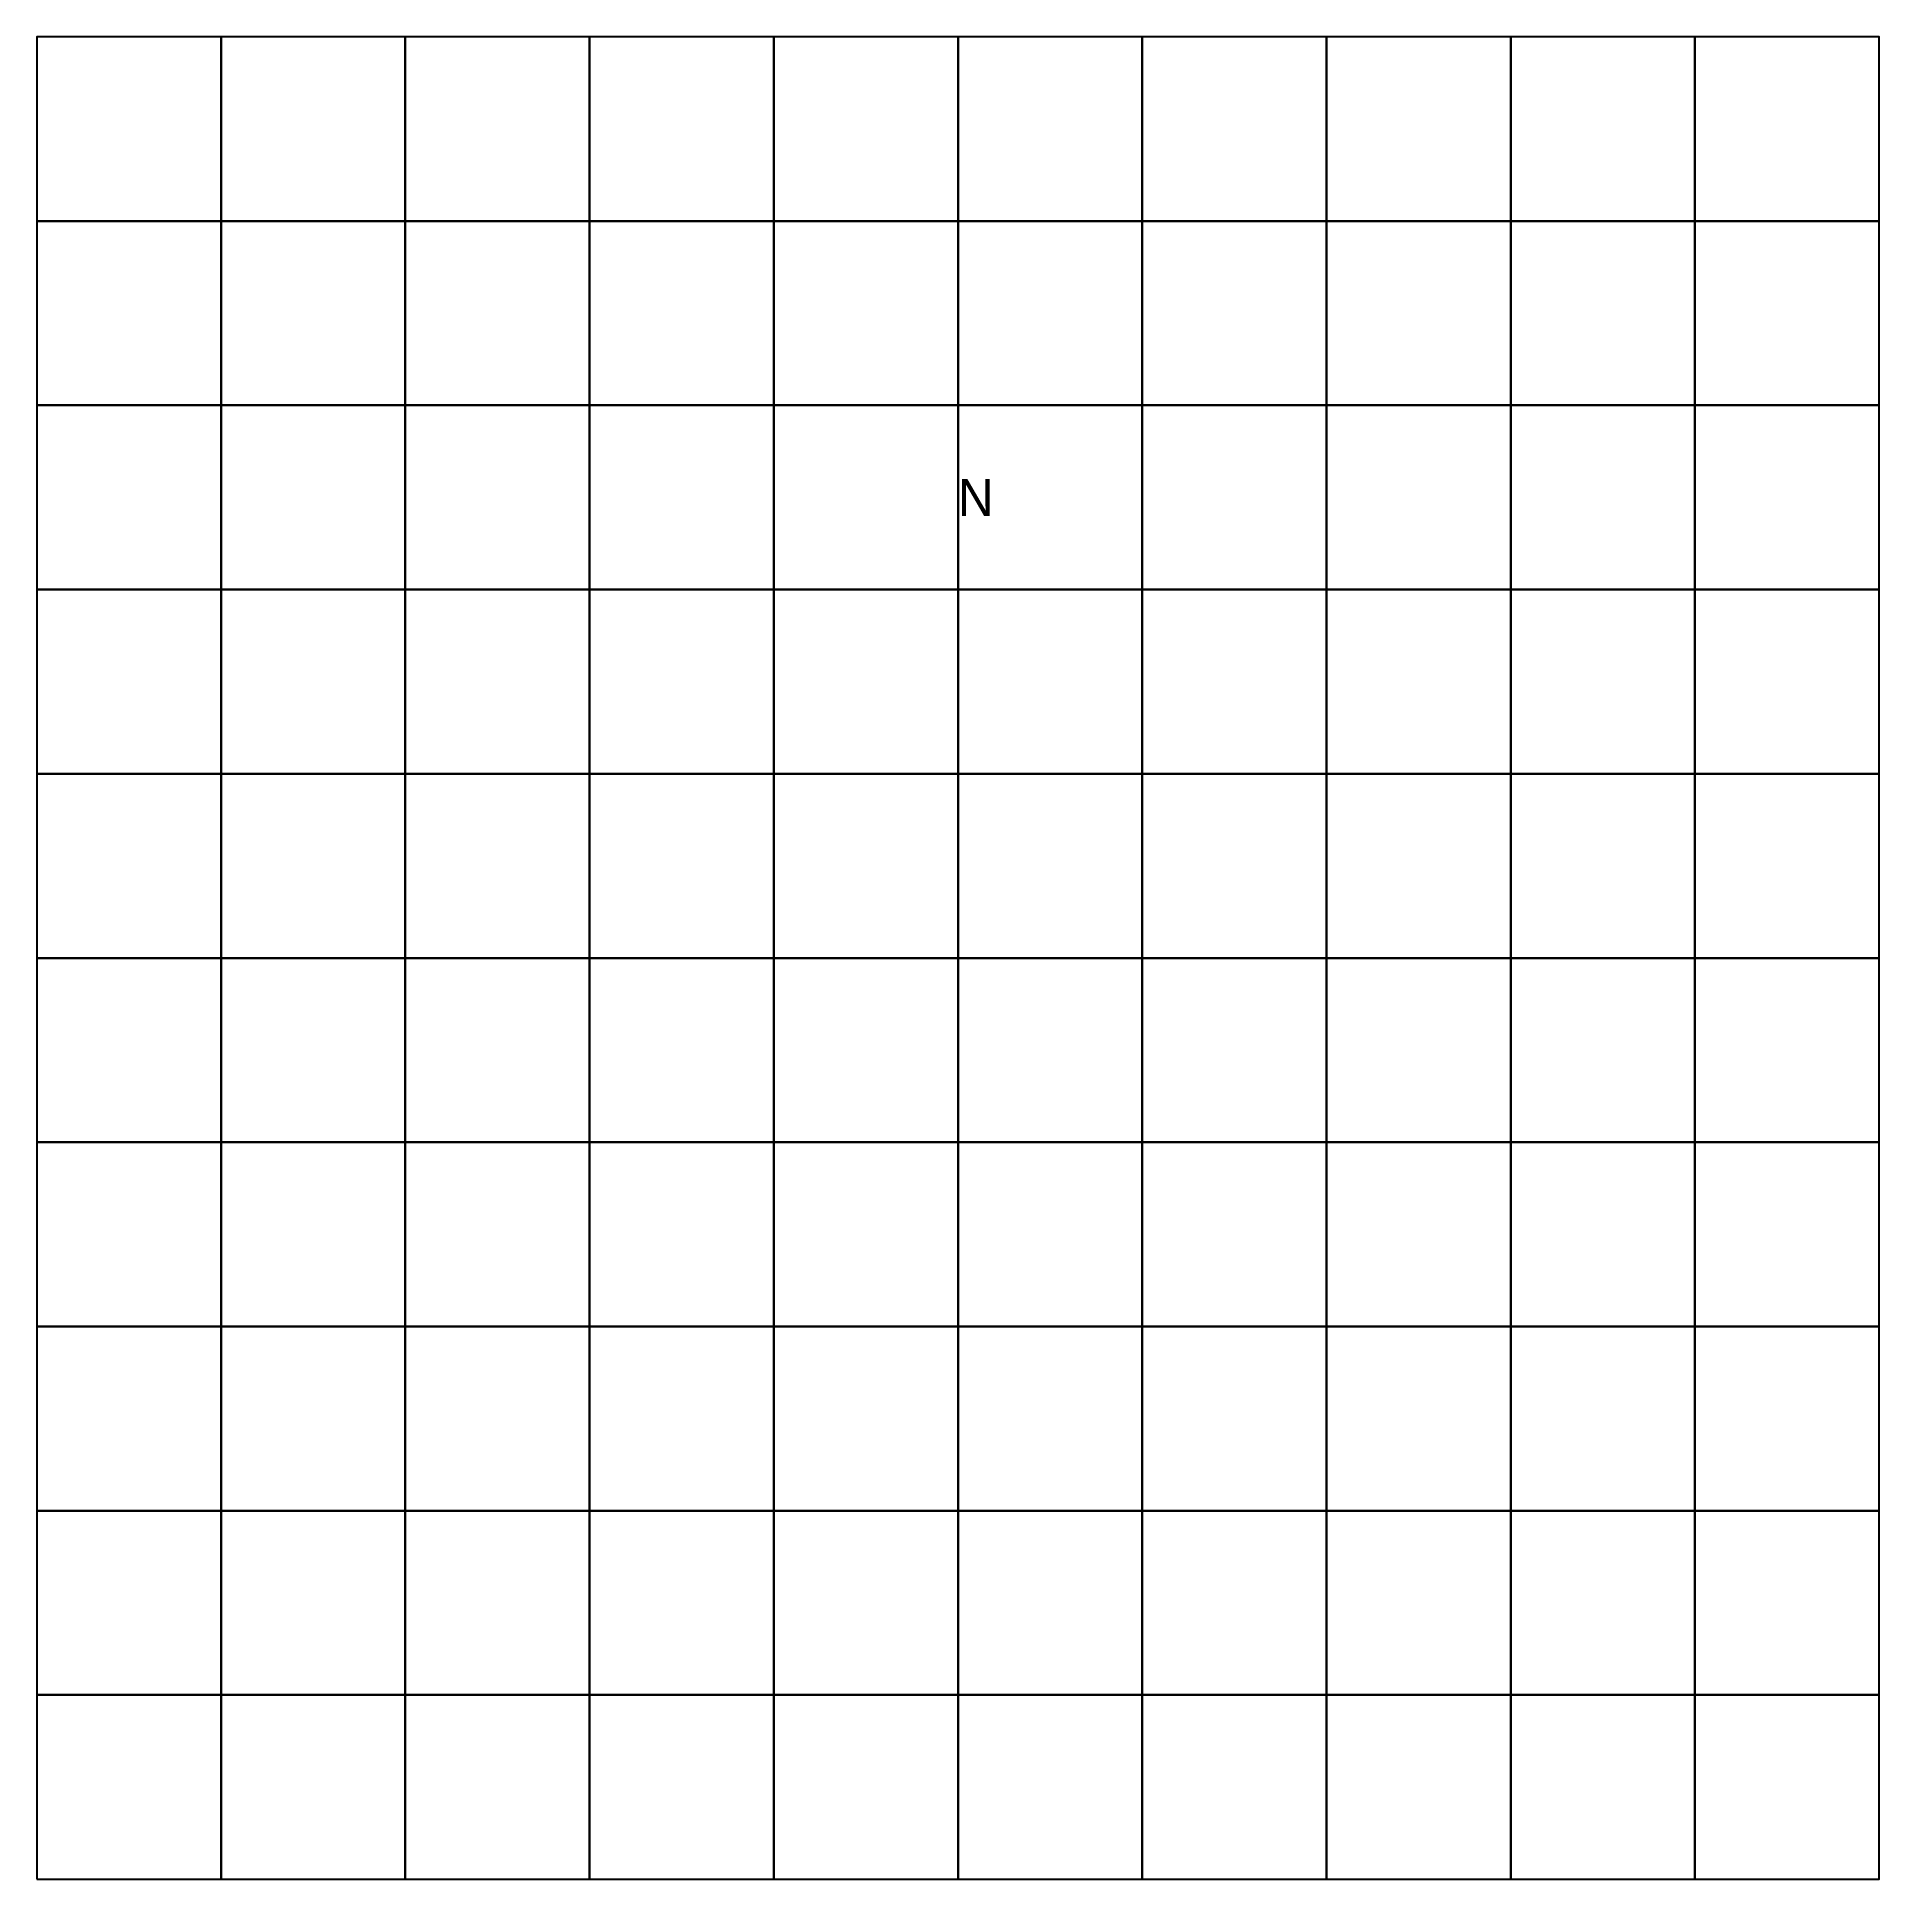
# Model space of a CAD drawing. Header units: metres. Extents: x 0 to 500, y 0 to 500.
import ezdxf

# ---------------------------------------------------------------- set-up
doc = ezdxf.new("R2010")
doc.units = ezdxf.units.M

msp = doc.modelspace()

# ---------------------------------------------------------------- linework, layer by layer
msp.add_line((250, 250), (250, 350))
for points in [[(0, 450), (50, 450), (50, 500), (0, 500)], [(50, 450), (100, 450), (100, 500), (50, 500)], [(100, 450), (150, 450), (150, 500), (100, 500)], [(150, 450), (200, 450), (200, 500), (150, 500)], [(200, 450), (250, 450), (250, 500), (200, 500)], [(250, 450), (300, 450), (300, 500), (250, 500)], [(300, 450), (350, 450), (350, 500), (300, 500)], [(350, 450), (400, 450), (400, 500), (350, 500)], [(400, 450), (450, 450), (450, 500), (400, 500)], [(450, 450), (500, 450), (500, 500), (450, 500)], [(0, 400), (50, 400), (50, 450), (0, 450)], [(50, 400), (100, 400), (100, 450), (50, 450)], [(100, 400), (150, 400), (150, 450), (100, 450)], [(150, 400), (200, 400), (200, 450), (150, 450)], [(200, 400), (250, 400), (250, 450), (200, 450)], [(250, 400), (300, 400), (300, 450), (250, 450)], [(300, 400), (350, 400), (350, 450), (300, 450)], [(350, 400), (400, 400), (400, 450), (350, 450)], [(400, 400), (450, 400), (450, 450), (400, 450)], [(450, 400), (500, 400), (500, 450), (450, 450)], [(0, 350), (50, 350), (50, 400), (0, 400)], [(50, 350), (100, 350), (100, 400), (50, 400)], [(100, 350), (150, 350), (150, 400), (100, 400)], [(150, 350), (200, 350), (200, 400), (150, 400)], [(200, 350), (250, 350), (250, 400), (200, 400)], [(250, 350), (300, 350), (300, 400), (250, 400)], [(300, 350), (350, 350), (350, 400), (300, 400)], [(350, 350), (400, 350), (400, 400), (350, 400)], [(400, 350), (450, 350), (450, 400), (400, 400)], [(450, 350), (500, 350), (500, 400), (450, 400)], [(0, 300), (50, 300), (50, 350), (0, 350)], [(50, 300), (100, 300), (100, 350), (50, 350)], [(100, 300), (150, 300), (150, 350), (100, 350)], [(150, 300), (200, 300), (200, 350), (150, 350)], [(200, 300), (250, 300), (250, 350), (200, 350)], [(250, 300), (300, 300), (300, 350), (250, 350)], [(300, 300), (350, 300), (350, 350), (300, 350)], [(350, 300), (400, 300), (400, 350), (350, 350)], [(400, 300), (450, 300), (450, 350), (400, 350)], [(450, 300), (500, 300), (500, 350), (450, 350)], [(0, 250), (50, 250), (50, 300), (0, 300)], [(50, 250), (100, 250), (100, 300), (50, 300)], [(100, 250), (150, 250), (150, 300), (100, 300)], [(150, 250), (200, 250), (200, 300), (150, 300)], [(200, 250), (250, 250), (250, 300), (200, 300)], [(250, 250), (300, 250), (300, 300), (250, 300)], [(300, 250), (350, 250), (350, 300), (300, 300)], [(350, 250), (400, 250), (400, 300), (350, 300)], [(400, 250), (450, 250), (450, 300), (400, 300)], [(450, 250), (500, 250), (500, 300), (450, 300)], [(0, 200), (50, 200), (50, 250), (0, 250)], [(50, 200), (100, 200), (100, 250), (50, 250)], [(100, 200), (150, 200), (150, 250), (100, 250)], [(150, 200), (200, 200), (200, 250), (150, 250)], [(200, 200), (250, 200), (250, 250), (200, 250)], [(250, 200), (300, 200), (300, 250), (250, 250)], [(300, 200), (350, 200), (350, 250), (300, 250)], [(350, 200), (400, 200), (400, 250), (350, 250)], [(400, 200), (450, 200), (450, 250), (400, 250)], [(450, 200), (500, 200), (500, 250), (450, 250)], [(0, 150), (50, 150), (50, 200), (0, 200)], [(50, 150), (100, 150), (100, 200), (50, 200)], [(100, 150), (150, 150), (150, 200), (100, 200)], [(150, 150), (200, 150), (200, 200), (150, 200)], [(200, 150), (250, 150), (250, 200), (200, 200)], [(250, 150), (300, 150), (300, 200), (250, 200)], [(300, 150), (350, 150), (350, 200), (300, 200)], [(350, 150), (400, 150), (400, 200), (350, 200)], [(400, 150), (450, 150), (450, 200), (400, 200)], [(450, 150), (500, 150), (500, 200), (450, 200)], [(0, 100), (50, 100), (50, 150), (0, 150)], [(50, 100), (100, 100), (100, 150), (50, 150)], [(100, 100), (150, 100), (150, 150), (100, 150)], [(150, 100), (200, 100), (200, 150), (150, 150)], [(200, 100), (250, 100), (250, 150), (200, 150)], [(250, 100), (300, 100), (300, 150), (250, 150)], [(300, 100), (350, 100), (350, 150), (300, 150)], [(350, 100), (400, 100), (400, 150), (350, 150)], [(400, 100), (450, 100), (450, 150), (400, 150)], [(450, 100), (500, 100), (500, 150), (450, 150)], [(0, 50), (50, 50), (50, 100), (0, 100)], [(50, 50), (100, 50), (100, 100), (50, 100)], [(100, 50), (150, 50), (150, 100), (100, 100)], [(150, 50), (200, 50), (200, 100), (150, 100)], [(200, 50), (250, 50), (250, 100), (200, 100)], [(250, 50), (300, 50), (300, 100), (250, 100)], [(300, 50), (350, 50), (350, 100), (300, 100)], [(350, 50), (400, 50), (400, 100), (350, 100)], [(400, 50), (450, 50), (450, 100), (400, 100)], [(450, 50), (500, 50), (500, 100), (450, 100)], [(0, 0), (50, 0), (50, 50), (0, 50)], [(50, 0), (100, 0), (100, 50), (50, 50)], [(100, 0), (150, 0), (150, 50), (100, 50)], [(150, 0), (200, 0), (200, 50), (150, 50)], [(200, 0), (250, 0), (250, 50), (200, 50)], [(250, 0), (300, 0), (300, 50), (250, 50)], [(300, 0), (350, 0), (350, 50), (300, 50)], [(350, 0), (400, 0), (400, 50), (350, 50)], [(400, 0), (450, 0), (450, 50), (400, 50)], [(450, 0), (500, 0), (500, 50), (450, 50)]]:
    msp.add_lwpolyline(points, close=True)

# ---------------------------------------------------------------- texts
msp.add_text('N', height=10).set_placement((250, 370))

doc.saveas('drawing.dxf')
